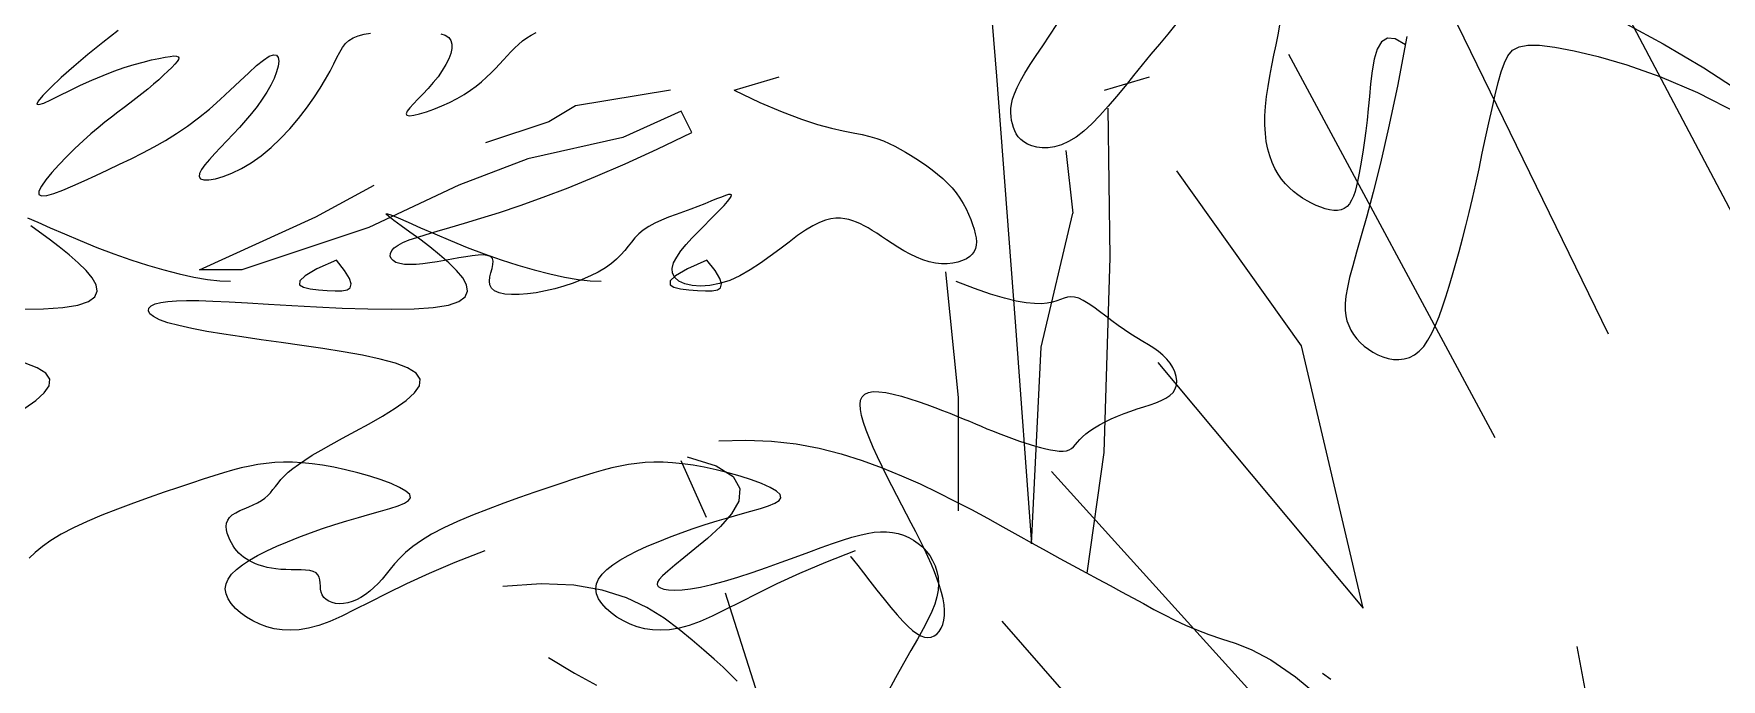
# Model space of a CAD drawing. Header units: inches. Extents: x -177 to 2825, y -2046 to -803.
# Drawn here: x 2224.94 to 2230.99, y -1213.65 to -1211.34 of the extents above; entities that cross this region are included whole.
import ezdxf

# ---------------------------------------------------------------- set-up
doc = ezdxf.new("R2010")
doc.units = ezdxf.units.IN
doc.header["$MEASUREMENT"] = 0

# ---------------------------------------------------------------- blocks, each defined once
blk = doc.blocks.new('A$C2C611E7A')
at = {"linetype": 'ByBlock'}
for points in [[(323.81, 1192.63), (326.36, 1165.52), (329.43, 1127.8), (332.49, 1088.04), (335.12, 1052.07)], [(395.7, 1132.88), (394.06, 1133.86), (392.79, 1133.99), (391.83, 1133.38), (391.13, 1132.2), (390.64, 1130.58), (390.3, 1128.66), (390.06, 1126.6), (389.87, 1124.52), (389.68, 1122.55), (389.48, 1120.71), (389.28, 1118.99), (389.08, 1117.4), (388.87, 1115.91), (388.65, 1114.54), (388.44, 1113.27), (388.23, 1112.1), (388.01, 1111.02), (387.79, 1110.04), (387.55, 1109.16), (387.28, 1108.39), (386.98, 1107.72), (386.64, 1107.16), (386.25, 1106.71), (385.8, 1106.39), (385.28, 1106.18), (384.71, 1106.08), (384.09, 1106.08), (383.42, 1106.17), (382.72, 1106.35), (382, 1106.59), (381.26, 1106.89), (380.51, 1107.24), (379.76, 1107.64), (379.02, 1108.08), (378.29, 1108.57), (377.58, 1109.12), (376.9, 1109.72), (376.25, 1110.4), (375.64, 1111.14), (375.08, 1111.95), (374.57, 1112.85), (374.12, 1113.83), (373.73, 1114.89), (373.42, 1116.02), (373.17, 1117.24), (373.01, 1118.54), (372.93, 1119.92), (372.93, 1121.38), (373.03, 1122.91), (373.21, 1124.51), (373.45, 1126.16), (373.74, 1127.84), (374.06, 1129.53), (374.4, 1131.21), (374.75, 1132.88), (375.08, 1134.51), (375.38, 1136.09)], [(358.5, 1136.24), (357.19, 1134.65), (355.84, 1133.02), (354.46, 1131.36), (353.07, 1129.66), (351.67, 1127.94), (350.29, 1126.22), (348.91, 1124.55), (347.55, 1122.95), (346.2, 1121.45), (344.89, 1120.1), (343.6, 1118.92), (342.35, 1117.95), (341.14, 1117.21), (339.97, 1116.69), (338.87, 1116.36), (337.83, 1116.2), (336.86, 1116.19), (335.98, 1116.3), (335.18, 1116.52), (334.49, 1116.81), (333.89, 1117.16), (333.4, 1117.55), (332.99, 1117.99), (332.66, 1118.47), (332.4, 1118.98), (332.19, 1119.52), (332.04, 1120.08), (331.91, 1120.66), (331.82, 1121.26), (331.77, 1121.89), (331.79, 1122.56), (331.88, 1123.29), (332.06, 1124.09), (332.36, 1124.98), (332.78, 1125.97), (333.34, 1127.09), (334.06, 1128.33), (334.92, 1129.7), (335.89, 1131.18), (336.95, 1132.76), (338.08, 1134.44), (339.25, 1136.2)], [(431.49, 1136.3), (437.48, 1133.08), (444.06, 1129.19), (451.15, 1124.54)], [(187.16, 1135.24), (184.68, 1133.3), (182.25, 1131.33), (179.97, 1129.39), (177.94, 1127.58), (176.23, 1125.98), (174.95, 1124.68), (174.18, 1123.77), (173.99, 1123.29), (174.32, 1123.22), (175.1, 1123.47), (176.24, 1123.98), (177.67, 1124.68), (179.31, 1125.49), (181.08, 1126.36), (182.9, 1127.19), (184.71, 1127.95), (186.46, 1128.62), (188.15, 1129.2), (189.75, 1129.69), (191.23, 1130.11), (192.57, 1130.45), (193.76, 1130.71), (194.77, 1130.91), (195.58, 1131.03), (196.2, 1131.09), (196.63, 1131.07), (196.89, 1130.98), (196.98, 1130.8), (196.92, 1130.54), (196.7, 1130.2), (196.34, 1129.76), (195.84, 1129.24), (195.23, 1128.63), (194.52, 1127.96), (193.73, 1127.25), (192.87, 1126.5), (191.96, 1125.73), (191.01, 1124.96), (190.05, 1124.2), (189.08, 1123.46), (188.11, 1122.72), (187.11, 1121.98), (186.08, 1121.2), (185.02, 1120.37), (183.9, 1119.46), (182.72, 1118.46), (181.47, 1117.34), (180.16, 1116.11), (178.83, 1114.8), (177.55, 1113.47), (176.4, 1112.19), (175.43, 1111), (174.72, 1109.98), (174.33, 1109.17), (174.33, 1108.64), (174.76, 1108.42), (175.59, 1108.5), (176.75, 1108.82), (178.19, 1109.35), (179.84, 1110.04), (181.64, 1110.84), (183.54, 1111.72), (185.48, 1112.63), (187.39, 1113.54), (189.28, 1114.45), (191.15, 1115.39), (193, 1116.36), (194.82, 1117.4), (196.63, 1118.52), (198.42, 1119.73), (200.2, 1121.06), (201.95, 1122.5), (203.67, 1124.02), (205.32, 1125.55), (206.88, 1127.02), (208.31, 1128.36), (209.6, 1129.53), (210.72, 1130.44), (211.63, 1131.05), (212.32, 1131.3), (212.8, 1131.22), (213.08, 1130.85), (213.17, 1130.25), (213.08, 1129.45), (212.84, 1128.5), (212.44, 1127.45), (211.92, 1126.34), (211.27, 1125.21), (210.52, 1124.07), (209.68, 1122.93), (208.77, 1121.79), (207.81, 1120.65), (206.81, 1119.53), (205.79, 1118.43), (204.77, 1117.34), (203.77, 1116.29), (202.81, 1115.28), (201.96, 1114.34), (201.23, 1113.47), (200.68, 1112.71), (200.35, 1112.06), (200.27, 1111.56), (200.48, 1111.21), (201.02, 1111.03), (201.84, 1111.02), (202.91, 1111.2), (204.18, 1111.56), (205.6, 1112.11), (207.14, 1112.85), (208.73, 1113.79), (210.34, 1114.92), (211.94, 1116.24), (213.48, 1117.72), (214.96, 1119.31), (216.37, 1120.97), (217.67, 1122.64), (218.85, 1124.29), (219.89, 1125.87), (220.78, 1127.34), (221.5, 1128.65), (222.09, 1129.81), (222.59, 1130.83), (223.05, 1131.71), (223.49, 1132.46), (223.97, 1133.1), (224.53, 1133.62), (225.21, 1134.05), (226.04, 1134.38), (227, 1134.62), (228.07, 1134.8)], [(239.46, 1134.7), (240.16, 1134.44), (240.71, 1134.09), (241.07, 1133.62), (241.24, 1133.02), (241.23, 1132.31), (241.05, 1131.5), (240.72, 1130.62), (240.25, 1129.69), (239.67, 1128.72), (238.98, 1127.74), (238.22, 1126.77), (237.39, 1125.82), (236.54, 1124.92), (235.73, 1124.08), (235, 1123.32), (234.4, 1122.67), (233.99, 1122.13), (233.82, 1121.73), (233.93, 1121.48), (234.35, 1121.41), (235.06, 1121.49), (235.99, 1121.7), (237.09, 1122.04), (238.3, 1122.47), (239.58, 1122.99), (240.85, 1123.57), (242.07, 1124.2), (243.2, 1124.85), (244.23, 1125.53), (245.17, 1126.22), (246.04, 1126.93), (246.84, 1127.64), (247.58, 1128.35), (248.28, 1129.06), (248.94, 1129.76), (249.57, 1130.45), (250.18, 1131.12), (250.79, 1131.77), (251.4, 1132.39), (252.03, 1132.97), (252.67, 1133.52), (253.36, 1134.02), (254.08, 1134.48), (254.86, 1134.88)], [(395.95, 1134.23), (394.4, 1126.21), (392.97, 1119.43), (391.68, 1113.75), (390.5, 1109.03), (389.47, 1105.14), (388.56, 1101.94), (387.79, 1099.31), (387.16, 1097.11), (386.66, 1095.22), (386.3, 1093.58), (386.07, 1092.18), (385.95, 1090.97), (385.94, 1089.92), (386.04, 1089), (386.23, 1088.17), (386.51, 1087.4), (386.87, 1086.67), (387.31, 1085.96), (387.82, 1085.29), (388.39, 1084.67), (389.02, 1084.09), (389.71, 1083.57), (390.45, 1083.1), (391.23, 1082.69), (392.05, 1082.35), (392.9, 1082.1), (393.77, 1081.94), (394.64, 1081.9), (395.51, 1082), (396.35, 1082.25), (397.17, 1082.66), (397.95, 1083.26), (398.67, 1084.05), (399.35, 1085.03), (399.99, 1086.18), (400.59, 1087.47), (401.17, 1088.9), (401.72, 1090.45), (402.27, 1092.09), (402.81, 1093.82), (403.34, 1095.63), (403.88, 1097.5), (404.41, 1099.44), (404.95, 1101.46), (405.49, 1103.56), (406.02, 1105.75), (406.56, 1108.02), (407.09, 1110.38), (407.63, 1112.83), (408.16, 1115.33), (408.69, 1117.81), (409.22, 1120.25), (409.74, 1122.59), (410.25, 1124.78), (410.75, 1126.77), (411.24, 1128.51), (411.73, 1129.97), (412.31, 1131.14), (413.07, 1132.01), (414.11, 1132.58), (415.52, 1132.86), (417.42, 1132.85), (419.89, 1132.54), (423.03, 1131.94), (426.92, 1131.02), (431.56, 1129.67), (436.93, 1127.77), (443.01, 1125.16), (449.78, 1121.72)], [(286.95, 1125.57), (294.24, 1127.71)], [(346.97, 1125.57), (354.26, 1127.71)], [(286.95, 1125.57), (291.14, 1123.57), (294.75, 1122.02), (297.85, 1120.86), (300.48, 1120.01), (302.72, 1119.41), (304.62, 1118.97), (306.25, 1118.65), (307.68, 1118.36), (308.95, 1118.05), (310.09, 1117.71), (311.13, 1117.33), (312.09, 1116.92), (312.99, 1116.49), (313.85, 1116.02), (314.69, 1115.53), (315.54, 1115.01), (316.41, 1114.46), (317.29, 1113.88), (318.18, 1113.27), (319.06, 1112.63), (319.92, 1111.96), (320.75, 1111.25), (321.53, 1110.51), (322.26, 1109.72), (322.92, 1108.9), (323.52, 1108.05), (324.05, 1107.19), (324.53, 1106.32), (324.94, 1105.45), (325.29, 1104.6), (325.59, 1103.79), (325.83, 1103.01), (326.02, 1102.29), (326.14, 1101.62), (326.19, 1101), (326.17, 1100.43), (326.06, 1099.9), (325.85, 1099.42), (325.54, 1098.98), (325.12, 1098.59), (324.58, 1098.24), (323.93, 1097.93), (323.19, 1097.69), (322.36, 1097.52), (321.48, 1097.43), (320.53, 1097.42), (319.55, 1097.52), (318.54, 1097.73), (317.52, 1098.06), (316.49, 1098.48), (315.47, 1098.98), (314.47, 1099.53), (313.49, 1100.12), (312.55, 1100.72), (311.66, 1101.31), (310.82, 1101.87), (310.05, 1102.38), (309.33, 1102.84), (308.66, 1103.24), (308.02, 1103.6), (307.4, 1103.91), (306.78, 1104.18), (306.17, 1104.4), (305.53, 1104.58), (304.88, 1104.72), (304.18, 1104.8), (303.43, 1104.79), (302.62, 1104.69), (301.74, 1104.47), (300.77, 1104.1), (299.71, 1103.58), (298.53, 1102.87), (297.24, 1101.98), (295.85, 1100.94), (294.37, 1099.81), (292.81, 1098.64), (291.21, 1097.5), (289.57, 1096.43), (287.9, 1095.49), (286.24, 1094.73), (284.59, 1094.21), (283, 1093.91), (281.5, 1093.82), (280.15, 1093.91), (278.97, 1094.18), (278.02, 1094.61), (277.33, 1095.18), (276.95, 1095.88), (276.9, 1096.68), (277.15, 1097.56), (277.65, 1098.52), (278.34, 1099.52), (279.18, 1100.54), (280.12, 1101.58), (281.11, 1102.6), (282.09, 1103.58), (283.03, 1104.52), (283.89, 1105.39), (284.66, 1106.18), (285.33, 1106.89), (285.86, 1107.49), (286.25, 1107.98), (286.48, 1108.35), (286.53, 1108.58), (286.37, 1108.67), (286.04, 1108.63), (285.54, 1108.48), (284.88, 1108.24), (284.09, 1107.93), (283.19, 1107.56), (282.18, 1107.15), (281.09, 1106.73), (279.94, 1106.3), (278.74, 1105.86), (277.54, 1105.42), (276.34, 1104.96), (275.19, 1104.48), (274.1, 1103.98), (273.11, 1103.44), (272.23, 1102.87), (271.5, 1102.26), (270.87, 1101.62), (270.3, 1100.95), (269.77, 1100.27), (269.22, 1099.56), (268.61, 1098.86), (267.92, 1098.15), (267.09, 1097.45), (266.09, 1096.76), (264.95, 1096.09), (263.68, 1095.46), (262.32, 1094.86), (260.88, 1094.31), (259.39, 1093.81), (257.88, 1093.38), (256.37, 1093.02), (254.88, 1092.74), (253.46, 1092.55), (252.11, 1092.44), (250.88, 1092.43), (249.79, 1092.52), (248.87, 1092.72), (248.15, 1093.03), (247.65, 1093.45), (247.39, 1093.99), (247.33, 1094.61), (247.4, 1095.29), (247.56, 1095.98), (247.73, 1096.67), (247.87, 1097.3), (247.91, 1097.86), (247.79, 1098.3), (247.47, 1098.61), (246.97, 1098.78), (246.29, 1098.85), (245.47, 1098.82), (244.53, 1098.72), (243.49, 1098.56), (242.38, 1098.37), (241.22, 1098.16), (240.03, 1097.95), (238.83, 1097.75), (237.66, 1097.57), (236.52, 1097.43), (235.44, 1097.33), (234.44, 1097.3), (233.55, 1097.33), (232.78, 1097.45), (232.16, 1097.65), (231.69, 1097.93), (231.39, 1098.28), (231.25, 1098.68), (231.28, 1099.11), (231.5, 1099.55), (231.9, 1100), (232.5, 1100.44), (233.3, 1100.86), (234.32, 1101.28), (235.57, 1101.7), (237.07, 1102.17), (238.84, 1102.69), (240.9, 1103.28), (243.26, 1103.98), (245.93, 1104.8), (248.94, 1105.76), (252.3, 1106.88), (256, 1108.2), (260.07, 1109.75), (264.5, 1111.55), (269.31, 1113.62), (274.5, 1116), (280.09, 1118.72)], [(276.66, 1125.57), (261.23, 1123), (256.94, 1120.43), (246.65, 1117)], [(280.09, 1118.72), (278.38, 1122.14), (268.94, 1117.86), (253.51, 1114.43), (242.36, 1110.15), (227.78, 1103.3), (207.2, 1096.45), (200.34, 1096.45), (219.21, 1105.01), (228.64, 1110.15)], [(347.49, 1122.66), (347.84, 1098.44), (346.82, 1066.84), (344.09, 1047.3)], [(340.69, 1115.77), (341.84, 1105.6)], [(246.54, 1050.91), (241.73, 1049.02), (237.53, 1047.24), (233.87, 1045.56), (230.7, 1044.02), (227.94, 1042.62), (225.53, 1041.39), (223.39, 1040.34), (221.46, 1039.49), (219.68, 1038.84), (218.02, 1038.4), (216.49, 1038.14), (215.05, 1038.04), (213.71, 1038.1), (212.44, 1038.3), (211.24, 1038.63), (210.09, 1039.06), (208.99, 1039.59), (207.96, 1040.19), (207.01, 1040.87), (206.18, 1041.59), (205.49, 1042.36), (204.97, 1043.16), (204.64, 1043.96), (204.52, 1044.77), (204.64, 1045.57), (204.99, 1046.35), (205.55, 1047.13), (206.32, 1047.89), (207.29, 1048.65), (208.44, 1049.41), (209.76, 1050.16), (211.24, 1050.91), (212.86, 1051.66), (214.61, 1052.4), (216.44, 1053.13), (218.35, 1053.84), (220.29, 1054.52), (222.25, 1055.16), (224.2, 1055.77), (226.1, 1056.33), (227.94, 1056.84), (229.65, 1057.32), (231.19, 1057.76), (232.5, 1058.19), (233.53, 1058.62), (234.22, 1059.06), (234.53, 1059.53), (234.39, 1060.05), (233.78, 1060.6), (232.75, 1061.2), (231.38, 1061.81), (229.75, 1062.42), (227.92, 1063.01), (225.99, 1063.56), (224.02, 1064.05), (222.1, 1064.47), (220.28, 1064.8), (218.57, 1065.04), (216.95, 1065.2), (215.42, 1065.27), (213.95, 1065.28), (212.53, 1065.21), (211.16, 1065.09), (209.81, 1064.9), (208.47, 1064.66), (207.11, 1064.36), (205.71, 1064), (204.23, 1063.58), (202.65, 1063.09), (200.92, 1062.53), (199.03, 1061.9), (196.94, 1061.19), (194.64, 1060.4), (192.19, 1059.54), (189.64, 1058.63), (187.06, 1057.67), (184.54, 1056.68), (182.13, 1055.67), (179.91, 1054.64), (177.94, 1053.62), (176.27, 1052.61), (174.88, 1051.62), (173.72, 1050.65), (172.75, 1049.71)], [(172.04, 1074.02), (173.81, 1075.28), (175.16, 1076.51), (175.96, 1077.67), (176.08, 1078.75), (175.42, 1079.71), (174.05, 1080.56), (172.08, 1081.32)], [(171.5, 1090.07), (175.09, 1090.14), (178.19, 1090.35), (180.65, 1090.74), (182.36, 1091.32), (183.36, 1092.07), (183.74, 1092.97), (183.58, 1094), (182.97, 1095.13), (181.98, 1096.34), (180.7, 1097.6), (179.22, 1098.88), (177.62, 1100.15), (175.99, 1101.39), (174.42, 1102.54), (173, 1103.57)], [(172.5, 1104.88), (174.14, 1104.16), (176.16, 1103.27), (178.47, 1102.25), (181.01, 1101.17), (183.69, 1100.07), (186.44, 1099.02), (189.19, 1098.05), (191.9, 1097.18), (194.54, 1096.43), (197.06, 1095.79), (199.44, 1095.28), (201.64, 1094.9), (203.63, 1094.67), (205.38, 1094.59)], [(306.56, 1050.91), (301.74, 1049.02), (297.54, 1047.24), (293.89, 1045.56), (290.72, 1044.02), (287.96, 1042.62), (285.54, 1041.39), (283.4, 1040.34), (281.47, 1039.49), (279.69, 1038.84), (278.04, 1038.4), (276.5, 1038.14), (275.07, 1038.04), (273.72, 1038.1), (272.46, 1038.3), (271.26, 1038.63), (270.11, 1039.06), (269.01, 1039.59), (267.97, 1040.19), (267.03, 1040.87), (266.2, 1041.59), (265.51, 1042.36), (264.98, 1043.16), (264.65, 1043.96), (264.54, 1044.77), (264.65, 1045.57), (265, 1046.35), (265.57, 1047.13), (266.34, 1047.89), (267.31, 1048.65), (268.45, 1049.41), (269.77, 1050.16), (271.25, 1050.91), (272.88, 1051.66), (274.62, 1052.4), (276.46, 1053.13), (278.36, 1053.84), (280.31, 1054.52), (282.27, 1055.16), (284.21, 1055.77), (286.12, 1056.33), (287.95, 1056.84), (289.66, 1057.32), (291.2, 1057.76), (292.51, 1058.19), (293.54, 1058.62), (294.24, 1059.06), (294.54, 1059.53), (294.41, 1060.05), (293.8, 1060.6), (292.77, 1061.2), (291.4, 1061.81), (289.76, 1062.42), (287.94, 1063.01), (286.01, 1063.56), (284.04, 1064.05), (282.12, 1064.47), (280.3, 1064.8), (278.59, 1065.04), (276.97, 1065.2), (275.43, 1065.27), (273.96, 1065.28), (272.55, 1065.21), (271.17, 1065.09), (269.82, 1064.9), (268.49, 1064.66), (267.13, 1064.36), (265.73, 1064), (264.25, 1063.58), (262.66, 1063.09), (260.94, 1062.53), (259.05, 1061.9), (256.96, 1061.19), (254.66, 1060.4), (252.2, 1059.54), (249.65, 1058.63), (247.08, 1057.67), (244.56, 1056.68), (242.15, 1055.67), (239.92, 1054.64), (237.95, 1053.62), (236.28, 1052.61), (234.89, 1051.62), (233.73, 1050.65), (232.77, 1049.71), (231.95, 1048.81), (231.24, 1047.94), (230.58, 1047.12), (229.95, 1046.34), (229.29, 1045.62), (228.61, 1044.96), (227.92, 1044.36), (227.21, 1043.82), (226.5, 1043.37), (225.79, 1042.99), (225.08, 1042.69), (224.37, 1042.49), (223.68, 1042.37), (223.02, 1042.35), (222.4, 1042.4), (221.82, 1042.54), (221.3, 1042.75), (220.86, 1043.03), (220.49, 1043.37), (220.23, 1043.77), (220.06, 1044.22), (219.97, 1044.71), (219.92, 1045.21), (219.89, 1045.72), (219.83, 1046.2), (219.73, 1046.64), (219.53, 1047.03), (219.23, 1047.34), (218.78, 1047.56), (218.21, 1047.71), (217.54, 1047.8), (216.8, 1047.84), (216, 1047.86), (215.17, 1047.86), (214.33, 1047.87), (213.51, 1047.91), (212.73, 1047.98), (211.98, 1048.09), (211.28, 1048.24), (210.62, 1048.41), (209.99, 1048.61), (209.41, 1048.83), (208.87, 1049.08), (208.36, 1049.34), (207.9, 1049.61), (207.48, 1049.9), (207.08, 1050.22), (206.72, 1050.55), (206.39, 1050.91), (206.07, 1051.31), (205.78, 1051.73), (205.51, 1052.19), (205.25, 1052.69), (205.02, 1053.22), (204.84, 1053.77), (204.72, 1054.32), (204.68, 1054.86), (204.74, 1055.39), (204.92, 1055.88), (205.22, 1056.33), (205.66, 1056.74), (206.23, 1057.1), (206.87, 1057.43), (207.58, 1057.74), (208.31, 1058.05), (209.04, 1058.36), (209.73, 1058.69), (210.37, 1059.05), (210.91, 1059.44), (211.39, 1059.87), (211.82, 1060.34), (212.22, 1060.83), (212.63, 1061.35), (213.06, 1061.9), (213.54, 1062.46), (214.08, 1063.04), (214.72, 1063.64), (215.48, 1064.26), (216.36, 1064.92), (217.4, 1065.63), (218.62, 1066.4), (220.03, 1067.24), (221.66, 1068.16), (223.52, 1069.18), (225.6, 1070.3), (227.81, 1071.5), (230.01, 1072.75), (232.05, 1074.02), (233.82, 1075.28), (235.17, 1076.51), (235.97, 1077.67), (236.09, 1078.75), (235.43, 1079.71), (234.06, 1080.56), (232.09, 1081.32), (229.63, 1081.99), (226.77, 1082.61), (223.63, 1083.16), (220.32, 1083.68), (216.94, 1084.17), (213.59, 1084.65), (210.33, 1085.11), (207.2, 1085.57), (204.26, 1086.03), (201.54, 1086.48), (199.09, 1086.94), (196.97, 1087.41), (195.22, 1087.88), (193.86, 1088.37), (192.91, 1088.86), (192.32, 1089.34), (192.07, 1089.79), (192.15, 1090.22), (192.52, 1090.59), (193.17, 1090.91), (194.07, 1091.17), (195.21, 1091.34), (196.6, 1091.44), (198.26, 1091.48), (200.22, 1091.45), (202.5, 1091.37), (205.13, 1091.25), (208.12, 1091.08), (211.51, 1090.88), (215.28, 1090.66), (219.32, 1090.44), (223.47, 1090.25), (227.59, 1090.11), (231.52, 1090.07), (235.11, 1090.14), (238.21, 1090.35), (240.67, 1090.74), (242.38, 1091.32), (243.38, 1092.07), (243.76, 1092.97), (243.6, 1094), (242.98, 1095.13), (241.99, 1096.34), (240.72, 1097.6), (239.24, 1098.88), (237.64, 1100.15), (236.01, 1101.39), (234.44, 1102.54), (233.02, 1103.57), (231.84, 1104.43), (231, 1105.08), (230.57, 1105.48), (230.66, 1105.59), (231.33, 1105.37), (232.52, 1104.88), (234.16, 1104.16), (236.17, 1103.27), (238.49, 1102.25), (241.02, 1101.17), (243.7, 1100.07), (246.45, 1099.02), (249.21, 1098.05), (251.92, 1097.18), (254.55, 1096.43), (257.08, 1095.79), (259.46, 1095.28), (261.66, 1094.9), (263.65, 1094.67), (265.39, 1094.59)], [(335.12, 1052.07), (336.67, 1083.93), (341.84, 1105.6)], [(222.53, 1098.02), (219.36, 1096.59), (217.44, 1095.47), (216.57, 1094.64), (216.55, 1094.03), (217.19, 1093.62), (218.28, 1093.35), (219.62, 1093.19), (221.03, 1093.09), (222.31, 1093.03), (223.4, 1093.05), (224.24, 1093.2), (224.75, 1093.55), (224.9, 1094.15), (224.62, 1095.05), (223.84, 1096.32), (222.53, 1098.02)], [(282.54, 1098.02), (279.38, 1096.59), (277.46, 1095.47), (276.59, 1094.64), (276.57, 1094.03), (277.2, 1093.62), (278.29, 1093.35), (279.64, 1093.19), (281.04, 1093.09), (282.33, 1093.03), (283.42, 1093.05), (284.25, 1093.2), (284.77, 1093.55), (284.91, 1094.15), (284.63, 1095.05), (283.86, 1096.32), (282.54, 1098.02)], [(305.75, 1050.01), (305.86, 1049.95), (306.3, 1049.42), (307, 1048.52), (307.91, 1047.34), (308.96, 1045.98), (310.09, 1044.53), (311.24, 1043.08), (312.35, 1041.72), (313.36, 1040.53), (314.28, 1039.52), (315.11, 1038.69), (315.87, 1038.02), (316.56, 1037.51), (317.19, 1037.16), (317.78, 1036.95), (318.33, 1036.88), (318.85, 1036.94), (319.34, 1037.14), (319.78, 1037.44), (320.17, 1037.86), (320.5, 1038.38), (320.76, 1038.99), (320.94, 1039.68), (321.04, 1040.45), (321.05, 1041.28), (320.97, 1042.18), (320.8, 1043.14), (320.56, 1044.16), (320.24, 1045.23), (319.86, 1046.35), (319.41, 1047.52), (318.9, 1048.73), (318.34, 1049.98), (317.73, 1051.27), (317.07, 1052.6), (316.38, 1053.97), (315.65, 1055.39), (314.9, 1056.84), (314.12, 1058.33), (313.33, 1059.86), (312.52, 1061.43), (311.71, 1063.02), (310.93, 1064.6), (310.18, 1066.16), (309.49, 1067.67), (308.86, 1069.12), (308.33, 1070.47), (307.89, 1071.71), (307.58, 1072.82), (307.4, 1073.8), (307.35, 1074.64), (307.45, 1075.33), (307.7, 1075.89), (308.12, 1076.31), (308.7, 1076.58), (309.47, 1076.71), (310.41, 1076.69), (311.51, 1076.55), (312.73, 1076.3), (314.04, 1075.96), (315.4, 1075.55), (316.78, 1075.1), (318.15, 1074.62), (319.47, 1074.14), (320.72, 1073.66), (321.89, 1073.2), (323.01, 1072.75), (324.06, 1072.32), (325.07, 1071.9), (326.04, 1071.49), (326.98, 1071.09), (327.9, 1070.71), (328.81, 1070.34), (329.7, 1069.99), (330.58, 1069.65), (331.46, 1069.32), (332.33, 1069.01), (333.19, 1068.71), (334.05, 1068.42), (334.91, 1068.14), (335.76, 1067.88), (336.61, 1067.65), (337.43, 1067.44), (338.21, 1067.27), (338.95, 1067.15), (339.63, 1067.08), (340.24, 1067.08), (340.77, 1067.14), (341.21, 1067.29), (341.58, 1067.51), (341.91, 1067.79), (342.23, 1068.13), (342.57, 1068.51), (342.94, 1068.93), (343.38, 1069.38), (343.91, 1069.86), (344.56, 1070.34), (345.31, 1070.84), (346.16, 1071.33), (347.07, 1071.82), (348.05, 1072.29), (349.08, 1072.75), (350.13, 1073.17), (351.2, 1073.57), (352.27, 1073.93), (353.32, 1074.26), (354.33, 1074.58), (355.27, 1074.91), (356.14, 1075.25), (356.91, 1075.64), (357.56, 1076.07), (358.06, 1076.57), (358.41, 1077.14), (358.61, 1077.78), (358.66, 1078.46), (358.58, 1079.17), (358.37, 1079.9), (358.04, 1080.62), (357.6, 1081.32), (357.06, 1081.99), (356.43, 1082.61), (355.71, 1083.19), (354.92, 1083.75), (354.06, 1084.29), (353.15, 1084.85), (352.2, 1085.42), (351.21, 1086.04), (350.2, 1086.7), (349.18, 1087.43), (348.16, 1088.19), (347.15, 1088.96), (346.16, 1089.7), (345.22, 1090.39), (344.33, 1091), (343.51, 1091.49), (342.77, 1091.84), (342.11, 1092.03), (341.52, 1092.07), (340.97, 1092), (340.42, 1091.85), (339.85, 1091.65), (339.22, 1091.43), (338.51, 1091.22), (337.69, 1091.06), (336.73, 1090.96), (335.59, 1090.97), (334.24, 1091.1), (332.63, 1091.39), (330.73, 1091.85), (328.5, 1092.51), (325.9, 1093.41), (322.9, 1094.55)], [(321.21, 1096.12), (323.25, 1075.74), (323.25, 1057.39)], [(284.49, 1068.72), (288.87, 1068.87), (293.03, 1068.69), (296.98, 1068.23), (300.73, 1067.53), (304.3, 1066.63), (307.7, 1065.56), (310.96, 1064.36), (314.08, 1063.08), (317.07, 1061.75), (319.95, 1060.38), (322.73, 1058.99), (325.4, 1057.59), (327.98, 1056.2), (330.48, 1054.82), (332.89, 1053.47), (335.23, 1052.16), (337.5, 1050.9), (339.7, 1049.69), (341.84, 1048.53), (343.91, 1047.41), (345.92, 1046.33), (347.85, 1045.29), (349.72, 1044.29), (351.52, 1043.31), (353.26, 1042.36), (354.96, 1041.44), (356.65, 1040.55), (358.36, 1039.69), (360.1, 1038.88), (361.92, 1038.1), (363.84, 1037.36), (365.89, 1036.67), (368.12, 1035.96), (370.72, 1034.94), (373.91, 1033.24), (377.9, 1030.5), (382.92, 1026.36)], [(279.34, 1066.15), (284.04, 1064.7), (286.78, 1062.96), (287.89, 1061.03), (287.7, 1058.98), (286.54, 1056.9), (284.74, 1054.86), (282.64, 1052.94), (280.56, 1051.23), (278.78, 1049.79), (277.33, 1048.61), (276.2, 1047.65), (275.37, 1046.89), (274.82, 1046.29), (274.52, 1045.82), (274.46, 1045.46), (274.63, 1045.16), (275, 1044.92), (275.57, 1044.73), (276.34, 1044.6), (277.33, 1044.56), (278.52, 1044.61), (279.91, 1044.76), (281.52, 1045.04), (283.35, 1045.45), (285.37, 1046), (287.56, 1046.67), (289.86, 1047.42), (292.21, 1048.23), (294.56, 1049.07), (296.85, 1049.91), (299.04, 1050.71), (301.07, 1051.44), (302.9, 1052.09), (304.53, 1052.65), (306, 1053.11), (307.32, 1053.48), (308.53, 1053.75), (309.63, 1053.93), (310.66, 1054.02), (311.65, 1054.01), (312.6, 1053.91), (313.52, 1053.72), (314.4, 1053.45), (315.24, 1053.09), (316.03, 1052.65), (316.77, 1052.13), (317.46, 1051.54), (318.08, 1050.87), (318.63, 1050.14), (319.11, 1049.35), (319.5, 1048.5), (319.79, 1047.59), (319.98, 1046.63), (320.05, 1045.61), (319.99, 1044.55), (319.79, 1043.45), (319.45, 1042.3), (318.96, 1041.08), (318.33, 1039.75), (317.56, 1038.28), (316.65, 1036.63), (315.59, 1034.78), (314.4, 1032.68), (313.08, 1030.32), (311.63, 1027.66)], [(383.62, 1030.05), (382.25, 1031.03)], [(278.34, 1065.54), (282.43, 1056.37)], [(256.89, 1033.63), (261.07, 1031.09), (264.66, 1029.16)], [(287.43, 1029.81), (286.38, 1030.89), (285.15, 1032.08), (283.7, 1033.38), (282.05, 1034.82), (280.18, 1036.42), (278.07, 1038.17), (275.64, 1039.99), (272.81, 1041.73), (269.49, 1043.29), (265.58, 1044.53), (261.01, 1045.33), (255.67, 1045.58), (249.5, 1045.13)], [(285.49, 1044.13), (292.63, 1021.71), (297.74, 996.22), (297.74, 982.97)]]:
    blk.add_lwpolyline(points, dxfattribs=at)
blk = doc.blocks.new('A$C69026C4B')
for p, q in [((84.14, 619.73), (59.21, 666.96)), ((53.02, 649.26), (71.68, 610.92)), ((42.55, 636.4), (61.36, 601.48)), ((43.74, 609.81), (32.39, 625.77)), ((49.37, 585.92), (43.74, 609.81)), ((30.64, 608.3), (49.37, 585.92)), ((20.96, 598.38), (40.56, 576.71)), ((16.43, 584.73), (32.39, 566.47)), ((68.82, 582.43), (81.44, 516.47))]:
    blk.add_line(p, q)

msp = doc.modelspace()

# ---------------------------------------------------------------- block references
for name, p, xscale, yscale, zscale in [('A$C2C611E7A', (2221.0974, -1236.4653), 0.02214566929133858, 0.02214566929133858, 0.02214566929133858), ('A$C69026C4B', (2227.7655, -1236.4653), 0.03937007874015748, 0.03937007874015748, 0.03937007874015748)]:
    msp.add_blockref(name, p, dxfattribs=dict(xscale=xscale, yscale=yscale, zscale=zscale))

doc.saveas('drawing.dxf')
